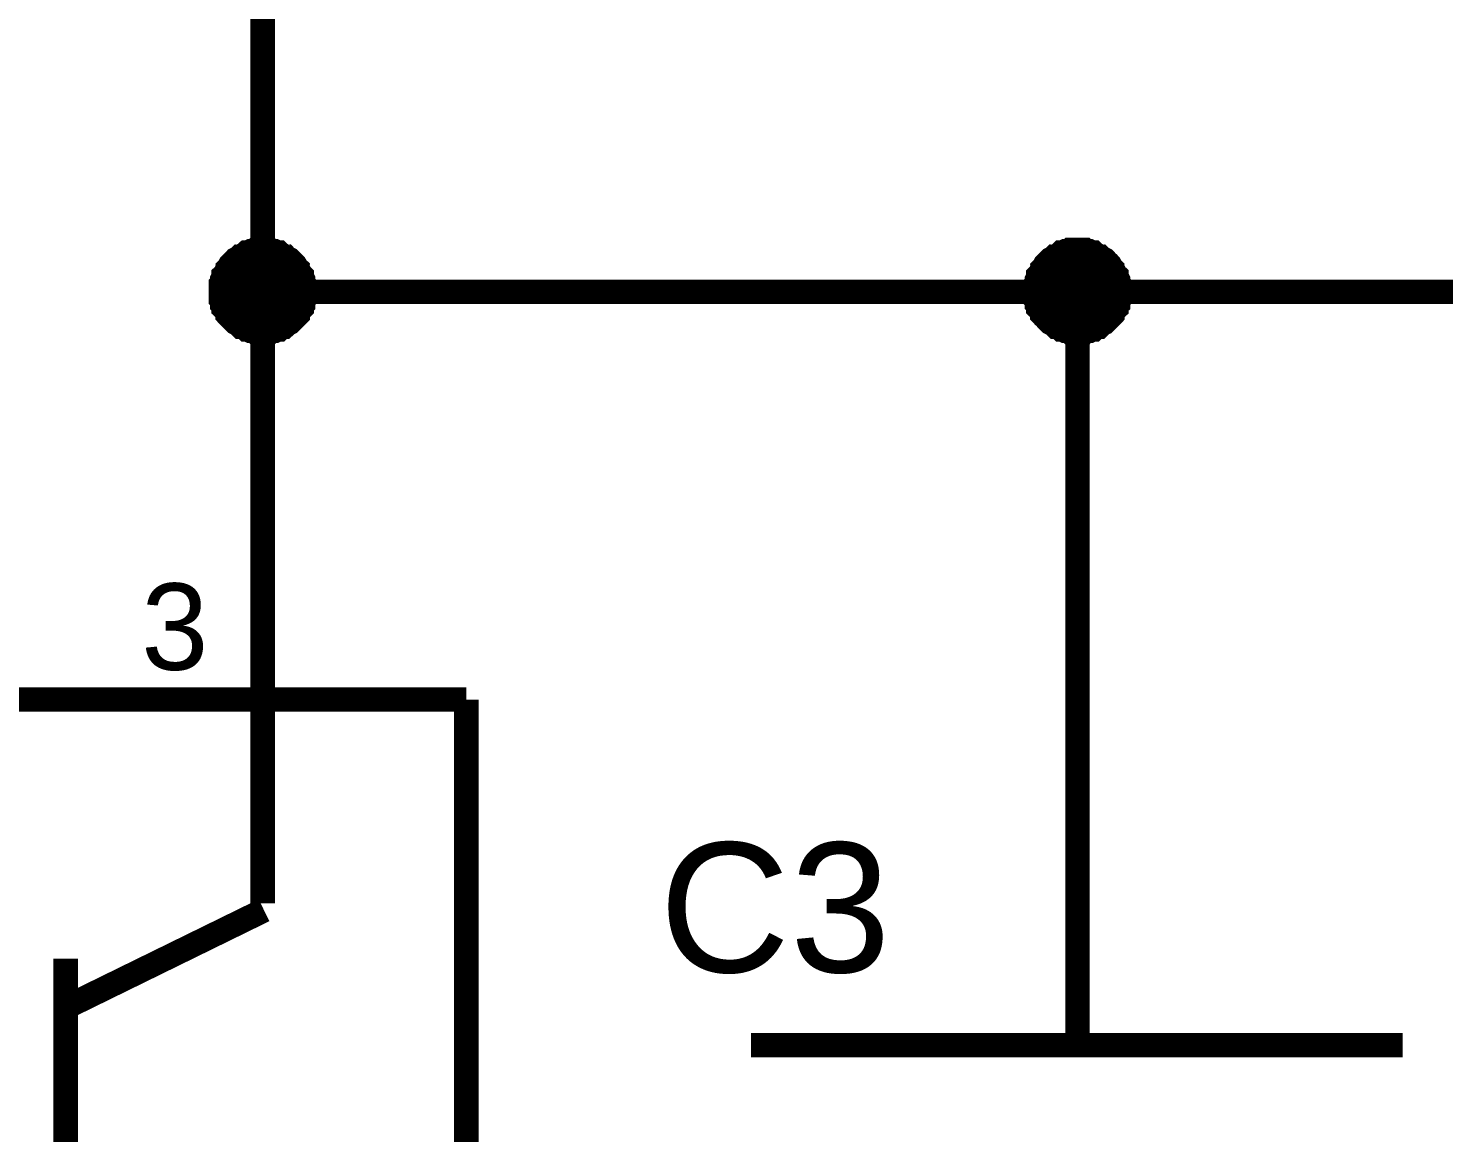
# Model space of a CAD drawing. Header units: millimetres. Extents: x -2024 to 917, y -725 to 13.
# Drawn here: x 496.69 to 514.06, y -591.61 to -578.07 of the extents above; entities that cross this region are included whole.
import ezdxf

# ---------------------------------------------------------------- set-up
doc = ezdxf.new("R2010")
doc.units = ezdxf.units.MM
doc.layers.add('Sheet', color=255, linetype='Continuous')
doc.styles.get("Standard").update_dxf_attribs({"font": 'arial.ttf'})

msp = doc.modelspace()

# ---------------------------------------------------------------- linework, layer by layer
at = {"layer": 'Sheet'}
for points, const_width in [([(499.568, -576.297), (499.568, -578.797)], 0.3), ([(499.568, -578.797), (499.568, -581.298), (499.568, -583.798)], 0.3), ([(499.055, -581.298), (499.055, -581.265), (499.055, -581.248), (499.055, -581.215), (499.072, -581.198), (499.072, -581.165), (499.072, -581.149), (499.088, -581.116), (499.088, -581.099), (499.105, -581.083), (499.121, -581.049), (499.138, -581.033), (499.138, -581.016), (499.154, -581), (499.171, -580.967), (499.188, -580.95), (499.204, -580.934), (499.221, -580.917), (499.237, -580.9), (499.27, -580.884), (499.287, -580.867), (499.303, -580.867), (499.32, -580.851), (499.353, -580.834), (499.37, -580.818), (499.386, -580.818), (499.419, -580.801), (499.436, -580.801), (499.469, -580.801), (499.485, -580.784), (499.519, -580.784), (499.535, -580.784), (499.568, -580.784)], 0.3), ([(499.055, -581.298), (499.055, -581.265), (499.055, -581.248), (499.055, -581.215), (499.072, -581.198), (499.072, -581.165), (499.072, -581.149), (499.088, -581.116), (499.088, -581.099), (499.105, -581.083), (499.121, -581.049), (499.138, -581.033), (499.138, -581.016), (499.154, -581), (499.171, -580.967), (499.188, -580.95), (499.204, -580.934), (499.221, -580.917), (499.237, -580.9), (499.27, -580.884), (499.287, -580.867), (499.303, -580.867), (499.32, -580.851), (499.353, -580.834), (499.37, -580.818), (499.386, -580.818), (499.419, -580.801), (499.436, -580.801), (499.469, -580.801), (499.485, -580.784), (499.519, -580.784), (499.535, -580.784), (499.568, -580.784)], 0.3), ([(499.055, -581.298), (499.055, -581.265), (499.055, -581.248), (499.055, -581.215), (499.072, -581.198), (499.072, -581.165), (499.072, -581.149), (499.088, -581.116), (499.088, -581.099), (499.105, -581.083), (499.121, -581.049), (499.138, -581.033), (499.138, -581.016), (499.154, -581), (499.171, -580.967), (499.188, -580.95), (499.204, -580.934), (499.221, -580.917), (499.237, -580.9), (499.27, -580.884), (499.287, -580.867), (499.303, -580.867), (499.32, -580.851), (499.353, -580.834), (499.37, -580.818), (499.386, -580.818), (499.419, -580.801), (499.436, -580.801), (499.469, -580.801), (499.485, -580.784), (499.519, -580.784), (499.535, -580.784), (499.568, -580.784)], 0.3), ([(499.055, -581.298), (499.055, -581.265), (499.055, -581.248), (499.055, -581.215), (499.072, -581.198), (499.072, -581.165), (499.072, -581.149), (499.088, -581.116), (499.088, -581.099), (499.105, -581.083), (499.121, -581.049), (499.138, -581.033), (499.138, -581.016), (499.154, -581), (499.171, -580.967), (499.188, -580.95), (499.204, -580.934), (499.221, -580.917), (499.237, -580.9), (499.27, -580.884), (499.287, -580.867), (499.303, -580.867), (499.32, -580.851), (499.353, -580.834), (499.37, -580.818), (499.386, -580.818), (499.419, -580.801), (499.436, -580.801), (499.469, -580.801), (499.485, -580.784), (499.519, -580.784), (499.535, -580.784), (499.568, -580.784)], 0.3), ([(499.568, -580.784), (499.568, -580.784)], 0.3), ([(499.568, -580.784), (499.601, -580.784), (499.618, -580.784), (499.651, -580.784), (499.668, -580.801), (499.701, -580.801), (499.717, -580.801), (499.75, -580.818), (499.767, -580.818), (499.783, -580.834), (499.816, -580.851), (499.833, -580.867), (499.85, -580.867), (499.866, -580.884), (499.899, -580.9), (499.916, -580.917), (499.932, -580.934), (499.949, -580.95), (499.965, -580.967), (499.982, -581), (499.999, -581.016), (499.999, -581.033), (500.015, -581.049), (500.032, -581.083), (500.048, -581.099), (500.048, -581.116), (500.065, -581.149), (500.065, -581.165), (500.065, -581.198), (500.081, -581.215), (500.081, -581.248), (500.081, -581.265), (500.081, -581.298)], 0.3), ([(499.568, -580.784), (499.568, -580.784)], 0.3), ([(499.568, -580.784), (499.601, -580.784), (499.618, -580.784), (499.651, -580.784), (499.668, -580.801), (499.701, -580.801), (499.717, -580.801), (499.75, -580.818), (499.767, -580.818), (499.783, -580.834), (499.816, -580.851), (499.833, -580.867), (499.85, -580.867), (499.866, -580.884), (499.899, -580.9), (499.916, -580.917), (499.932, -580.934), (499.949, -580.95), (499.965, -580.967), (499.982, -581), (499.999, -581.016), (499.999, -581.033), (500.015, -581.049), (500.032, -581.083), (500.048, -581.099), (500.048, -581.116), (500.065, -581.149), (500.065, -581.165), (500.065, -581.198), (500.081, -581.215), (500.081, -581.248), (500.081, -581.265), (500.081, -581.298)], 0.3), ([(499.568, -580.784), (499.568, -580.784)], 0.3), ([(499.568, -580.784), (499.601, -580.784), (499.618, -580.784), (499.651, -580.784), (499.668, -580.801), (499.701, -580.801), (499.717, -580.801), (499.75, -580.818), (499.767, -580.818), (499.783, -580.834), (499.816, -580.851), (499.833, -580.867), (499.85, -580.867), (499.866, -580.884), (499.899, -580.9), (499.916, -580.917), (499.932, -580.934), (499.949, -580.95), (499.965, -580.967), (499.982, -581), (499.999, -581.016), (499.999, -581.033), (500.015, -581.049), (500.032, -581.083), (500.048, -581.099), (500.048, -581.116), (500.065, -581.149), (500.065, -581.165), (500.065, -581.198), (500.081, -581.215), (500.081, -581.248), (500.081, -581.265), (500.081, -581.298)], 0.3), ([(499.568, -580.784), (499.568, -580.784)], 0.3), ([(499.568, -580.784), (499.601, -580.784), (499.618, -580.784), (499.651, -580.784), (499.668, -580.801), (499.701, -580.801), (499.717, -580.801), (499.75, -580.818), (499.767, -580.818), (499.783, -580.834), (499.816, -580.851), (499.833, -580.867), (499.85, -580.867), (499.866, -580.884), (499.899, -580.9), (499.916, -580.917), (499.932, -580.934), (499.949, -580.95), (499.965, -580.967), (499.982, -581), (499.999, -581.016), (499.999, -581.033), (500.015, -581.049), (500.032, -581.083), (500.048, -581.099), (500.048, -581.116), (500.065, -581.149), (500.065, -581.165), (500.065, -581.198), (500.081, -581.215), (500.081, -581.248), (500.081, -581.265), (500.081, -581.298)], 0.3), ([(509.052, -581.298), (509.052, -581.265), (509.052, -581.248), (509.052, -581.215), (509.069, -581.198), (509.069, -581.165), (509.069, -581.149), (509.085, -581.116), (509.085, -581.099), (509.102, -581.083), (509.118, -581.049), (509.135, -581.033), (509.135, -581.016), (509.151, -581), (509.168, -580.967), (509.184, -580.95), (509.201, -580.934), (509.217, -580.917), (509.234, -580.9), (509.267, -580.884), (509.284, -580.867), (509.3, -580.867), (509.317, -580.851), (509.35, -580.834), (509.366, -580.818), (509.383, -580.818), (509.416, -580.801), (509.433, -580.801), (509.466, -580.801), (509.482, -580.784), (509.515, -580.784), (509.532, -580.784), (509.565, -580.784)], 0.3), ([(509.052, -581.298), (509.052, -581.265), (509.052, -581.248), (509.052, -581.215), (509.069, -581.198), (509.069, -581.165), (509.069, -581.149), (509.085, -581.116), (509.085, -581.099), (509.102, -581.083), (509.118, -581.049), (509.135, -581.033), (509.135, -581.016), (509.151, -581), (509.168, -580.967), (509.184, -580.95), (509.201, -580.934), (509.217, -580.917), (509.234, -580.9), (509.267, -580.884), (509.284, -580.867), (509.3, -580.867), (509.317, -580.851), (509.35, -580.834), (509.366, -580.818), (509.383, -580.818), (509.416, -580.801), (509.433, -580.801), (509.466, -580.801), (509.482, -580.784), (509.515, -580.784), (509.532, -580.784), (509.565, -580.784)], 0.3), ([(509.052, -581.298), (509.052, -581.265), (509.052, -581.248), (509.052, -581.215), (509.069, -581.198), (509.069, -581.165), (509.069, -581.149), (509.085, -581.116), (509.085, -581.099), (509.102, -581.083), (509.118, -581.049), (509.135, -581.033), (509.135, -581.016), (509.151, -581), (509.168, -580.967), (509.184, -580.95), (509.201, -580.934), (509.217, -580.917), (509.234, -580.9), (509.267, -580.884), (509.284, -580.867), (509.3, -580.867), (509.317, -580.851), (509.35, -580.834), (509.366, -580.818), (509.383, -580.818), (509.416, -580.801), (509.433, -580.801), (509.466, -580.801), (509.482, -580.784), (509.515, -580.784), (509.532, -580.784), (509.565, -580.784)], 0.3), ([(509.052, -581.298), (509.052, -581.265), (509.052, -581.248), (509.052, -581.215), (509.069, -581.198), (509.069, -581.165), (509.069, -581.149), (509.085, -581.116), (509.085, -581.099), (509.102, -581.083), (509.118, -581.049), (509.135, -581.033), (509.135, -581.016), (509.151, -581), (509.168, -580.967), (509.184, -580.95), (509.201, -580.934), (509.217, -580.917), (509.234, -580.9), (509.267, -580.884), (509.284, -580.867), (509.3, -580.867), (509.317, -580.851), (509.35, -580.834), (509.366, -580.818), (509.383, -580.818), (509.416, -580.801), (509.433, -580.801), (509.466, -580.801), (509.482, -580.784), (509.515, -580.784), (509.532, -580.784), (509.565, -580.784)], 0.3), ([(509.565, -580.784), (509.565, -580.784)], 0.3), ([(509.565, -580.784), (509.598, -580.784), (509.615, -580.784), (509.648, -580.784), (509.664, -580.801), (509.697, -580.801), (509.714, -580.801), (509.747, -580.818), (509.764, -580.818), (509.78, -580.834), (509.813, -580.851), (509.83, -580.867), (509.846, -580.867), (509.863, -580.884), (509.896, -580.9), (509.913, -580.917), (509.929, -580.934), (509.946, -580.95), (509.962, -580.967), (509.979, -581), (509.995, -581.016), (509.995, -581.033), (510.012, -581.049), (510.028, -581.083), (510.045, -581.099), (510.045, -581.116), (510.062, -581.149), (510.062, -581.165), (510.062, -581.198), (510.078, -581.215), (510.078, -581.248), (510.078, -581.265), (510.078, -581.298)], 0.3), ([(509.565, -580.784), (509.565, -580.784)], 0.3), ([(509.565, -580.784), (509.598, -580.784), (509.615, -580.784), (509.648, -580.784), (509.664, -580.801), (509.697, -580.801), (509.714, -580.801), (509.747, -580.818), (509.764, -580.818), (509.78, -580.834), (509.813, -580.851), (509.83, -580.867), (509.846, -580.867), (509.863, -580.884), (509.896, -580.9), (509.913, -580.917), (509.929, -580.934), (509.946, -580.95), (509.962, -580.967), (509.979, -581), (509.995, -581.016), (509.995, -581.033), (510.012, -581.049), (510.028, -581.083), (510.045, -581.099), (510.045, -581.116), (510.062, -581.149), (510.062, -581.165), (510.062, -581.198), (510.078, -581.215), (510.078, -581.248), (510.078, -581.265), (510.078, -581.298)], 0.3), ([(509.565, -580.784), (509.565, -580.784)], 0.3), ([(509.565, -580.784), (509.598, -580.784), (509.615, -580.784), (509.648, -580.784), (509.664, -580.801), (509.697, -580.801), (509.714, -580.801), (509.747, -580.818), (509.764, -580.818), (509.78, -580.834), (509.813, -580.851), (509.83, -580.867), (509.846, -580.867), (509.863, -580.884), (509.896, -580.9), (509.913, -580.917), (509.929, -580.934), (509.946, -580.95), (509.962, -580.967), (509.979, -581), (509.995, -581.016), (509.995, -581.033), (510.012, -581.049), (510.028, -581.083), (510.045, -581.099), (510.045, -581.116), (510.062, -581.149), (510.062, -581.165), (510.062, -581.198), (510.078, -581.215), (510.078, -581.248), (510.078, -581.265), (510.078, -581.298)], 0.3), ([(509.565, -580.784), (509.565, -580.784)], 0.3), ([(509.565, -580.784), (509.598, -580.784), (509.615, -580.784), (509.648, -580.784), (509.664, -580.801), (509.697, -580.801), (509.714, -580.801), (509.747, -580.818), (509.764, -580.818), (509.78, -580.834), (509.813, -580.851), (509.83, -580.867), (509.846, -580.867), (509.863, -580.884), (509.896, -580.9), (509.913, -580.917), (509.929, -580.934), (509.946, -580.95), (509.962, -580.967), (509.979, -581), (509.995, -581.016), (509.995, -581.033), (510.012, -581.049), (510.028, -581.083), (510.045, -581.099), (510.045, -581.116), (510.062, -581.149), (510.062, -581.165), (510.062, -581.198), (510.078, -581.215), (510.078, -581.248), (510.078, -581.265), (510.078, -581.298)], 0.3), ([(499.055, -581.298), (499.055, -581.265), (499.055, -581.248), (499.055, -581.215), (499.072, -581.198), (499.072, -581.165), (499.072, -581.149), (499.088, -581.116), (499.088, -581.099), (499.105, -581.083), (499.121, -581.049), (499.138, -581.033), (499.138, -581.016), (499.154, -581), (499.171, -580.967), (499.188, -580.95), (499.204, -580.934), (499.221, -580.917), (499.237, -580.9), (499.27, -580.884), (499.287, -580.867), (499.303, -580.867), (499.32, -580.851), (499.353, -580.834), (499.37, -580.818), (499.386, -580.818), (499.419, -580.801), (499.436, -580.801), (499.469, -580.801), (499.485, -580.784), (499.519, -580.784), (499.535, -580.784), (499.568, -580.784)], 0.0991), ([(499.055, -581.298), (499.055, -581.265), (499.055, -581.248), (499.055, -581.215), (499.072, -581.198), (499.072, -581.165), (499.072, -581.149), (499.088, -581.116), (499.088, -581.099), (499.105, -581.083), (499.121, -581.049), (499.138, -581.033), (499.138, -581.016), (499.154, -581), (499.171, -580.967), (499.188, -580.95), (499.204, -580.934), (499.221, -580.917), (499.237, -580.9), (499.27, -580.884), (499.287, -580.867), (499.303, -580.867), (499.32, -580.851), (499.353, -580.834), (499.37, -580.818), (499.386, -580.818), (499.419, -580.801), (499.436, -580.801), (499.469, -580.801), (499.485, -580.784), (499.519, -580.784), (499.535, -580.784), (499.568, -580.784)], 0.0991), ([(499.055, -581.298), (499.055, -581.265), (499.055, -581.248), (499.055, -581.215), (499.072, -581.198), (499.072, -581.165), (499.072, -581.149), (499.088, -581.116), (499.088, -581.099), (499.105, -581.083), (499.121, -581.049), (499.138, -581.033), (499.138, -581.016), (499.154, -581), (499.171, -580.967), (499.188, -580.95), (499.204, -580.934), (499.221, -580.917), (499.237, -580.9), (499.27, -580.884), (499.287, -580.867), (499.303, -580.867), (499.32, -580.851), (499.353, -580.834), (499.37, -580.818), (499.386, -580.818), (499.419, -580.801), (499.436, -580.801), (499.469, -580.801), (499.485, -580.784), (499.519, -580.784), (499.535, -580.784), (499.568, -580.784)], 0.0991), ([(499.055, -581.298), (499.055, -581.265), (499.055, -581.248), (499.055, -581.215), (499.072, -581.198), (499.072, -581.165), (499.072, -581.149), (499.088, -581.116), (499.088, -581.099), (499.105, -581.083), (499.121, -581.049), (499.138, -581.033), (499.138, -581.016), (499.154, -581), (499.171, -580.967), (499.188, -580.95), (499.204, -580.934), (499.221, -580.917), (499.237, -580.9), (499.27, -580.884), (499.287, -580.867), (499.303, -580.867), (499.32, -580.851), (499.353, -580.834), (499.37, -580.818), (499.386, -580.818), (499.419, -580.801), (499.436, -580.801), (499.469, -580.801), (499.485, -580.784), (499.519, -580.784), (499.535, -580.784), (499.568, -580.784)], 0.0991), ([(499.568, -580.784), (499.568, -580.784)], 0.0991), ([(499.568, -580.784), (499.601, -580.784), (499.618, -580.784), (499.651, -580.784), (499.668, -580.801), (499.701, -580.801), (499.717, -580.801), (499.75, -580.818), (499.767, -580.818), (499.783, -580.834), (499.816, -580.851), (499.833, -580.867), (499.85, -580.867), (499.866, -580.884), (499.899, -580.9), (499.916, -580.917), (499.932, -580.934), (499.949, -580.95), (499.965, -580.967), (499.982, -581), (499.999, -581.016), (499.999, -581.033), (500.015, -581.049), (500.032, -581.083), (500.048, -581.099), (500.048, -581.116), (500.065, -581.149), (500.065, -581.165), (500.065, -581.198), (500.081, -581.215), (500.081, -581.248), (500.081, -581.265), (500.081, -581.298)], 0.0991), ([(499.568, -580.784), (499.568, -580.784)], 0.0991), ([(499.568, -580.784), (499.601, -580.784), (499.618, -580.784), (499.651, -580.784), (499.668, -580.801), (499.701, -580.801), (499.717, -580.801), (499.75, -580.818), (499.767, -580.818), (499.783, -580.834), (499.816, -580.851), (499.833, -580.867), (499.85, -580.867), (499.866, -580.884), (499.899, -580.9), (499.916, -580.917), (499.932, -580.934), (499.949, -580.95), (499.965, -580.967), (499.982, -581), (499.999, -581.016), (499.999, -581.033), (500.015, -581.049), (500.032, -581.083), (500.048, -581.099), (500.048, -581.116), (500.065, -581.149), (500.065, -581.165), (500.065, -581.198), (500.081, -581.215), (500.081, -581.248), (500.081, -581.265), (500.081, -581.298)], 0.0991), ([(499.568, -580.784), (499.568, -580.784)], 0.0991), ([(499.568, -580.784), (499.601, -580.784), (499.618, -580.784), (499.651, -580.784), (499.668, -580.801), (499.701, -580.801), (499.717, -580.801), (499.75, -580.818), (499.767, -580.818), (499.783, -580.834), (499.816, -580.851), (499.833, -580.867), (499.85, -580.867), (499.866, -580.884), (499.899, -580.9), (499.916, -580.917), (499.932, -580.934), (499.949, -580.95), (499.965, -580.967), (499.982, -581), (499.999, -581.016), (499.999, -581.033), (500.015, -581.049), (500.032, -581.083), (500.048, -581.099), (500.048, -581.116), (500.065, -581.149), (500.065, -581.165), (500.065, -581.198), (500.081, -581.215), (500.081, -581.248), (500.081, -581.265), (500.081, -581.298)], 0.0991), ([(499.568, -580.784), (499.568, -580.784)], 0.0991), ([(499.568, -580.784), (499.601, -580.784), (499.618, -580.784), (499.651, -580.784), (499.668, -580.801), (499.701, -580.801), (499.717, -580.801), (499.75, -580.818), (499.767, -580.818), (499.783, -580.834), (499.816, -580.851), (499.833, -580.867), (499.85, -580.867), (499.866, -580.884), (499.899, -580.9), (499.916, -580.917), (499.932, -580.934), (499.949, -580.95), (499.965, -580.967), (499.982, -581), (499.999, -581.016), (499.999, -581.033), (500.015, -581.049), (500.032, -581.083), (500.048, -581.099), (500.048, -581.116), (500.065, -581.149), (500.065, -581.165), (500.065, -581.198), (500.081, -581.215), (500.081, -581.248), (500.081, -581.265), (500.081, -581.298)], 0.0991), ([(509.052, -581.298), (509.052, -581.265), (509.052, -581.248), (509.052, -581.215), (509.069, -581.198), (509.069, -581.165), (509.069, -581.149), (509.085, -581.116), (509.085, -581.099), (509.102, -581.083), (509.118, -581.049), (509.135, -581.033), (509.135, -581.016), (509.151, -581), (509.168, -580.967), (509.184, -580.95), (509.201, -580.934), (509.217, -580.917), (509.234, -580.9), (509.267, -580.884), (509.284, -580.867), (509.3, -580.867), (509.317, -580.851), (509.35, -580.834), (509.366, -580.818), (509.383, -580.818), (509.416, -580.801), (509.433, -580.801), (509.466, -580.801), (509.482, -580.784), (509.515, -580.784), (509.532, -580.784), (509.565, -580.784)], 0.0991), ([(509.052, -581.298), (509.052, -581.265), (509.052, -581.248), (509.052, -581.215), (509.069, -581.198), (509.069, -581.165), (509.069, -581.149), (509.085, -581.116), (509.085, -581.099), (509.102, -581.083), (509.118, -581.049), (509.135, -581.033), (509.135, -581.016), (509.151, -581), (509.168, -580.967), (509.184, -580.95), (509.201, -580.934), (509.217, -580.917), (509.234, -580.9), (509.267, -580.884), (509.284, -580.867), (509.3, -580.867), (509.317, -580.851), (509.35, -580.834), (509.366, -580.818), (509.383, -580.818), (509.416, -580.801), (509.433, -580.801), (509.466, -580.801), (509.482, -580.784), (509.515, -580.784), (509.532, -580.784), (509.565, -580.784)], 0.0991), ([(509.052, -581.298), (509.052, -581.265), (509.052, -581.248), (509.052, -581.215), (509.069, -581.198), (509.069, -581.165), (509.069, -581.149), (509.085, -581.116), (509.085, -581.099), (509.102, -581.083), (509.118, -581.049), (509.135, -581.033), (509.135, -581.016), (509.151, -581), (509.168, -580.967), (509.184, -580.95), (509.201, -580.934), (509.217, -580.917), (509.234, -580.9), (509.267, -580.884), (509.284, -580.867), (509.3, -580.867), (509.317, -580.851), (509.35, -580.834), (509.366, -580.818), (509.383, -580.818), (509.416, -580.801), (509.433, -580.801), (509.466, -580.801), (509.482, -580.784), (509.515, -580.784), (509.532, -580.784), (509.565, -580.784)], 0.0991), ([(509.052, -581.298), (509.052, -581.265), (509.052, -581.248), (509.052, -581.215), (509.069, -581.198), (509.069, -581.165), (509.069, -581.149), (509.085, -581.116), (509.085, -581.099), (509.102, -581.083), (509.118, -581.049), (509.135, -581.033), (509.135, -581.016), (509.151, -581), (509.168, -580.967), (509.184, -580.95), (509.201, -580.934), (509.217, -580.917), (509.234, -580.9), (509.267, -580.884), (509.284, -580.867), (509.3, -580.867), (509.317, -580.851), (509.35, -580.834), (509.366, -580.818), (509.383, -580.818), (509.416, -580.801), (509.433, -580.801), (509.466, -580.801), (509.482, -580.784), (509.515, -580.784), (509.532, -580.784), (509.565, -580.784)], 0.0991), ([(509.565, -580.784), (509.565, -580.784)], 0.0991), ([(509.565, -580.784), (509.598, -580.784), (509.615, -580.784), (509.648, -580.784), (509.664, -580.801), (509.697, -580.801), (509.714, -580.801), (509.747, -580.818), (509.764, -580.818), (509.78, -580.834), (509.813, -580.851), (509.83, -580.867), (509.846, -580.867), (509.863, -580.884), (509.896, -580.9), (509.913, -580.917), (509.929, -580.934), (509.946, -580.95), (509.962, -580.967), (509.979, -581), (509.995, -581.016), (509.995, -581.033), (510.012, -581.049), (510.028, -581.083), (510.045, -581.099), (510.045, -581.116), (510.062, -581.149), (510.062, -581.165), (510.062, -581.198), (510.078, -581.215), (510.078, -581.248), (510.078, -581.265), (510.078, -581.298)], 0.0991), ([(509.565, -580.784), (509.565, -580.784)], 0.0991), ([(509.565, -580.784), (509.598, -580.784), (509.615, -580.784), (509.648, -580.784), (509.664, -580.801), (509.697, -580.801), (509.714, -580.801), (509.747, -580.818), (509.764, -580.818), (509.78, -580.834), (509.813, -580.851), (509.83, -580.867), (509.846, -580.867), (509.863, -580.884), (509.896, -580.9), (509.913, -580.917), (509.929, -580.934), (509.946, -580.95), (509.962, -580.967), (509.979, -581), (509.995, -581.016), (509.995, -581.033), (510.012, -581.049), (510.028, -581.083), (510.045, -581.099), (510.045, -581.116), (510.062, -581.149), (510.062, -581.165), (510.062, -581.198), (510.078, -581.215), (510.078, -581.248), (510.078, -581.265), (510.078, -581.298)], 0.0991), ([(509.565, -580.784), (509.565, -580.784)], 0.0991), ([(509.565, -580.784), (509.598, -580.784), (509.615, -580.784), (509.648, -580.784), (509.664, -580.801), (509.697, -580.801), (509.714, -580.801), (509.747, -580.818), (509.764, -580.818), (509.78, -580.834), (509.813, -580.851), (509.83, -580.867), (509.846, -580.867), (509.863, -580.884), (509.896, -580.9), (509.913, -580.917), (509.929, -580.934), (509.946, -580.95), (509.962, -580.967), (509.979, -581), (509.995, -581.016), (509.995, -581.033), (510.012, -581.049), (510.028, -581.083), (510.045, -581.099), (510.045, -581.116), (510.062, -581.149), (510.062, -581.165), (510.062, -581.198), (510.078, -581.215), (510.078, -581.248), (510.078, -581.265), (510.078, -581.298)], 0.0991), ([(509.565, -580.784), (509.565, -580.784)], 0.0991), ([(509.565, -580.784), (509.598, -580.784), (509.615, -580.784), (509.648, -580.784), (509.664, -580.801), (509.697, -580.801), (509.714, -580.801), (509.747, -580.818), (509.764, -580.818), (509.78, -580.834), (509.813, -580.851), (509.83, -580.867), (509.846, -580.867), (509.863, -580.884), (509.896, -580.9), (509.913, -580.917), (509.929, -580.934), (509.946, -580.95), (509.962, -580.967), (509.979, -581), (509.995, -581.016), (509.995, -581.033), (510.012, -581.049), (510.028, -581.083), (510.045, -581.099), (510.045, -581.116), (510.062, -581.149), (510.062, -581.165), (510.062, -581.198), (510.078, -581.215), (510.078, -581.248), (510.078, -581.265), (510.078, -581.298)], 0.0991), ([(499.568, -581.795), (499.535, -581.795), (499.519, -581.795), (499.485, -581.795), (499.469, -581.778), (499.436, -581.778), (499.419, -581.778), (499.386, -581.761), (499.37, -581.761), (499.353, -581.745), (499.32, -581.728), (499.303, -581.728), (499.287, -581.712), (499.27, -581.695), (499.237, -581.679), (499.221, -581.662), (499.204, -581.646), (499.188, -581.629), (499.171, -581.612), (499.154, -581.596), (499.138, -581.579), (499.138, -581.563), (499.121, -581.53), (499.105, -581.513), (499.088, -581.497), (499.088, -581.463), (499.072, -581.447), (499.072, -581.43), (499.072, -581.397), (499.055, -581.381), (499.055, -581.347), (499.055, -581.331), (499.055, -581.298)], 0.3), ([(499.055, -581.298), (499.055, -581.298)], 0.3), ([(499.568, -581.795), (499.535, -581.795), (499.519, -581.795), (499.485, -581.795), (499.469, -581.778), (499.436, -581.778), (499.419, -581.778), (499.386, -581.761), (499.37, -581.761), (499.353, -581.745), (499.32, -581.728), (499.303, -581.728), (499.287, -581.712), (499.27, -581.695), (499.237, -581.679), (499.221, -581.662), (499.204, -581.646), (499.188, -581.629), (499.171, -581.612), (499.154, -581.596), (499.138, -581.579), (499.138, -581.563), (499.121, -581.53), (499.105, -581.513), (499.088, -581.497), (499.088, -581.463), (499.072, -581.447), (499.072, -581.43), (499.072, -581.397), (499.055, -581.381), (499.055, -581.347), (499.055, -581.331), (499.055, -581.298)], 0.3), ([(499.055, -581.298), (499.055, -581.298)], 0.3), ([(499.568, -581.795), (499.535, -581.795), (499.519, -581.795), (499.485, -581.795), (499.469, -581.778), (499.436, -581.778), (499.419, -581.778), (499.386, -581.761), (499.37, -581.761), (499.353, -581.745), (499.32, -581.728), (499.303, -581.728), (499.287, -581.712), (499.27, -581.695), (499.237, -581.679), (499.221, -581.662), (499.204, -581.646), (499.188, -581.629), (499.171, -581.612), (499.154, -581.596), (499.138, -581.579), (499.138, -581.563), (499.121, -581.53), (499.105, -581.513), (499.088, -581.497), (499.088, -581.463), (499.072, -581.447), (499.072, -581.43), (499.072, -581.397), (499.055, -581.381), (499.055, -581.347), (499.055, -581.331), (499.055, -581.298)], 0.3), ([(499.055, -581.298), (499.055, -581.298)], 0.3), ([(499.568, -581.795), (499.535, -581.795), (499.519, -581.795), (499.485, -581.795), (499.469, -581.778), (499.436, -581.778), (499.419, -581.778), (499.386, -581.761), (499.37, -581.761), (499.353, -581.745), (499.32, -581.728), (499.303, -581.728), (499.287, -581.712), (499.27, -581.695), (499.237, -581.679), (499.221, -581.662), (499.204, -581.646), (499.188, -581.629), (499.171, -581.612), (499.154, -581.596), (499.138, -581.579), (499.138, -581.563), (499.121, -581.53), (499.105, -581.513), (499.088, -581.497), (499.088, -581.463), (499.072, -581.447), (499.072, -581.43), (499.072, -581.397), (499.055, -581.381), (499.055, -581.347), (499.055, -581.331), (499.055, -581.298)], 0.3), ([(499.055, -581.298), (499.055, -581.298)], 0.3), ([(500.081, -581.298), (500.081, -581.331), (500.081, -581.347), (500.081, -581.381), (500.065, -581.397), (500.065, -581.43), (500.065, -581.447), (500.048, -581.463), (500.048, -581.497), (500.032, -581.513), (500.015, -581.53), (499.999, -581.563), (499.999, -581.579), (499.982, -581.596), (499.965, -581.612), (499.949, -581.629), (499.932, -581.646), (499.916, -581.662), (499.899, -581.679), (499.866, -581.695), (499.85, -581.712), (499.833, -581.728), (499.816, -581.728), (499.783, -581.745), (499.767, -581.761), (499.75, -581.761), (499.717, -581.778), (499.701, -581.778), (499.668, -581.778), (499.651, -581.795), (499.618, -581.795), (499.601, -581.795), (499.568, -581.795)], 0.3), ([(509.565, -587.54), (509.565, -581.298), (499.568, -581.298)], 0.3), ([(500.081, -581.298), (500.081, -581.331), (500.081, -581.347), (500.081, -581.381), (500.065, -581.397), (500.065, -581.43), (500.065, -581.447), (500.048, -581.463), (500.048, -581.497), (500.032, -581.513), (500.015, -581.53), (499.999, -581.563), (499.999, -581.579), (499.982, -581.596), (499.965, -581.612), (499.949, -581.629), (499.932, -581.646), (499.916, -581.662), (499.899, -581.679), (499.866, -581.695), (499.85, -581.712), (499.833, -581.728), (499.816, -581.728), (499.783, -581.745), (499.767, -581.761), (499.75, -581.761), (499.717, -581.778), (499.701, -581.778), (499.668, -581.778), (499.651, -581.795), (499.618, -581.795), (499.601, -581.795), (499.568, -581.795)], 0.3), ([(500.081, -581.298), (500.081, -581.331), (500.081, -581.347), (500.081, -581.381), (500.065, -581.397), (500.065, -581.43), (500.065, -581.447), (500.048, -581.463), (500.048, -581.497), (500.032, -581.513), (500.015, -581.53), (499.999, -581.563), (499.999, -581.579), (499.982, -581.596), (499.965, -581.612), (499.949, -581.629), (499.932, -581.646), (499.916, -581.662), (499.899, -581.679), (499.866, -581.695), (499.85, -581.712), (499.833, -581.728), (499.816, -581.728), (499.783, -581.745), (499.767, -581.761), (499.75, -581.761), (499.717, -581.778), (499.701, -581.778), (499.668, -581.778), (499.651, -581.795), (499.618, -581.795), (499.601, -581.795), (499.568, -581.795)], 0.3), ([(500.081, -581.298), (500.081, -581.331), (500.081, -581.347), (500.081, -581.381), (500.065, -581.397), (500.065, -581.43), (500.065, -581.447), (500.048, -581.463), (500.048, -581.497), (500.032, -581.513), (500.015, -581.53), (499.999, -581.563), (499.999, -581.579), (499.982, -581.596), (499.965, -581.612), (499.949, -581.629), (499.932, -581.646), (499.916, -581.662), (499.899, -581.679), (499.866, -581.695), (499.85, -581.712), (499.833, -581.728), (499.816, -581.728), (499.783, -581.745), (499.767, -581.761), (499.75, -581.761), (499.717, -581.778), (499.701, -581.778), (499.668, -581.778), (499.651, -581.795), (499.618, -581.795), (499.601, -581.795), (499.568, -581.795)], 0.3), ([(500.081, -581.298), (500.081, -581.298), (500.081, -581.298), (500.081, -581.298), (500.081, -581.298), (500.081, -581.298), (500.081, -581.298), (500.081, -581.298), (500.081, -581.298), (500.081, -581.298), (500.081, -581.298), (500.081, -581.298), (500.081, -581.298), (500.081, -581.298), (500.081, -581.298), (500.081, -581.298), (500.081, -581.298), (500.081, -581.298), (500.081, -581.298), (500.081, -581.298), (500.081, -581.298), (500.081, -581.298), (500.081, -581.298), (500.081, -581.298), (500.081, -581.298), (500.081, -581.298), (500.081, -581.298), (500.081, -581.298), (500.081, -581.298), (500.081, -581.298), (500.081, -581.298), (500.081, -581.298), (500.081, -581.298)], 0.3), ([(500.081, -581.298), (500.081, -581.298)], 0.3), ([(500.081, -581.298), (500.081, -581.298), (500.081, -581.298), (500.081, -581.298), (500.081, -581.298), (500.081, -581.298), (500.081, -581.298), (500.081, -581.298), (500.081, -581.298), (500.081, -581.298), (500.081, -581.298), (500.081, -581.298), (500.081, -581.298), (500.081, -581.298), (500.081, -581.298), (500.081, -581.298), (500.081, -581.298), (500.081, -581.298), (500.081, -581.298), (500.081, -581.298), (500.081, -581.298), (500.081, -581.298), (500.081, -581.298), (500.081, -581.298), (500.081, -581.298), (500.081, -581.298), (500.081, -581.298), (500.081, -581.298), (500.081, -581.298), (500.081, -581.298), (500.081, -581.298), (500.081, -581.298), (500.081, -581.298)], 0.3), ([(500.081, -581.298), (500.081, -581.298)], 0.3), ([(500.081, -581.298), (500.081, -581.298), (500.081, -581.298), (500.081, -581.298), (500.081, -581.298), (500.081, -581.298), (500.081, -581.298), (500.081, -581.298), (500.081, -581.298), (500.081, -581.298), (500.081, -581.298), (500.081, -581.298), (500.081, -581.298), (500.081, -581.298), (500.081, -581.298), (500.081, -581.298), (500.081, -581.298), (500.081, -581.298), (500.081, -581.298), (500.081, -581.298), (500.081, -581.298), (500.081, -581.298), (500.081, -581.298), (500.081, -581.298), (500.081, -581.298), (500.081, -581.298), (500.081, -581.298), (500.081, -581.298), (500.081, -581.298), (500.081, -581.298), (500.081, -581.298), (500.081, -581.298), (500.081, -581.298)], 0.3), ([(500.081, -581.298), (500.081, -581.298)], 0.3), ([(500.081, -581.298), (500.081, -581.298), (500.081, -581.298), (500.081, -581.298), (500.081, -581.298), (500.081, -581.298), (500.081, -581.298), (500.081, -581.298), (500.081, -581.298), (500.081, -581.298), (500.081, -581.298), (500.081, -581.298), (500.081, -581.298), (500.081, -581.298), (500.081, -581.298), (500.081, -581.298), (500.081, -581.298), (500.081, -581.298), (500.081, -581.298), (500.081, -581.298), (500.081, -581.298), (500.081, -581.298), (500.081, -581.298), (500.081, -581.298), (500.081, -581.298), (500.081, -581.298), (500.081, -581.298), (500.081, -581.298), (500.081, -581.298), (500.081, -581.298), (500.081, -581.298), (500.081, -581.298), (500.081, -581.298)], 0.3), ([(500.081, -581.298), (500.081, -581.298)], 0.3), ([(509.565, -581.795), (509.532, -581.795), (509.515, -581.795), (509.482, -581.795), (509.466, -581.778), (509.433, -581.778), (509.416, -581.778), (509.383, -581.761), (509.366, -581.761), (509.35, -581.745), (509.317, -581.728), (509.3, -581.728), (509.284, -581.712), (509.267, -581.695), (509.234, -581.679), (509.217, -581.662), (509.201, -581.646), (509.184, -581.629), (509.168, -581.612), (509.151, -581.596), (509.135, -581.579), (509.135, -581.563), (509.118, -581.53), (509.102, -581.513), (509.085, -581.497), (509.085, -581.463), (509.069, -581.447), (509.069, -581.43), (509.069, -581.397), (509.052, -581.381), (509.052, -581.347), (509.052, -581.331), (509.052, -581.298)], 0.3), ([(509.052, -581.298), (509.052, -581.298)], 0.3), ([(509.565, -581.795), (509.532, -581.795), (509.515, -581.795), (509.482, -581.795), (509.466, -581.778), (509.433, -581.778), (509.416, -581.778), (509.383, -581.761), (509.366, -581.761), (509.35, -581.745), (509.317, -581.728), (509.3, -581.728), (509.284, -581.712), (509.267, -581.695), (509.234, -581.679), (509.217, -581.662), (509.201, -581.646), (509.184, -581.629), (509.168, -581.612), (509.151, -581.596), (509.135, -581.579), (509.135, -581.563), (509.118, -581.53), (509.102, -581.513), (509.085, -581.497), (509.085, -581.463), (509.069, -581.447), (509.069, -581.43), (509.069, -581.397), (509.052, -581.381), (509.052, -581.347), (509.052, -581.331), (509.052, -581.298)], 0.3), ([(509.052, -581.298), (509.052, -581.298)], 0.3), ([(509.565, -581.795), (509.532, -581.795), (509.515, -581.795), (509.482, -581.795), (509.466, -581.778), (509.433, -581.778), (509.416, -581.778), (509.383, -581.761), (509.366, -581.761), (509.35, -581.745), (509.317, -581.728), (509.3, -581.728), (509.284, -581.712), (509.267, -581.695), (509.234, -581.679), (509.217, -581.662), (509.201, -581.646), (509.184, -581.629), (509.168, -581.612), (509.151, -581.596), (509.135, -581.579), (509.135, -581.563), (509.118, -581.53), (509.102, -581.513), (509.085, -581.497), (509.085, -581.463), (509.069, -581.447), (509.069, -581.43), (509.069, -581.397), (509.052, -581.381), (509.052, -581.347), (509.052, -581.331), (509.052, -581.298)], 0.3), ([(509.052, -581.298), (509.052, -581.298)], 0.3), ([(509.565, -581.795), (509.532, -581.795), (509.515, -581.795), (509.482, -581.795), (509.466, -581.778), (509.433, -581.778), (509.416, -581.778), (509.383, -581.761), (509.366, -581.761), (509.35, -581.745), (509.317, -581.728), (509.3, -581.728), (509.284, -581.712), (509.267, -581.695), (509.234, -581.679), (509.217, -581.662), (509.201, -581.646), (509.184, -581.629), (509.168, -581.612), (509.151, -581.596), (509.135, -581.579), (509.135, -581.563), (509.118, -581.53), (509.102, -581.513), (509.085, -581.497), (509.085, -581.463), (509.069, -581.447), (509.069, -581.43), (509.069, -581.397), (509.052, -581.381), (509.052, -581.347), (509.052, -581.331), (509.052, -581.298)], 0.3), ([(509.052, -581.298), (509.052, -581.298)], 0.3), ([(510.078, -581.298), (510.078, -581.331), (510.078, -581.347), (510.078, -581.381), (510.062, -581.397), (510.062, -581.43), (510.062, -581.447), (510.045, -581.463), (510.045, -581.497), (510.028, -581.513), (510.012, -581.53), (509.995, -581.563), (509.995, -581.579), (509.979, -581.596), (509.962, -581.612), (509.946, -581.629), (509.929, -581.646), (509.913, -581.662), (509.896, -581.679), (509.863, -581.695), (509.846, -581.712), (509.83, -581.728), (509.813, -581.728), (509.78, -581.745), (509.764, -581.761), (509.747, -581.761), (509.714, -581.778), (509.697, -581.778), (509.664, -581.778), (509.648, -581.795), (509.615, -581.795), (509.598, -581.795), (509.565, -581.795)], 0.3), ([(509.565, -581.298), (512.064, -581.298)], 0.3), ([(510.078, -581.298), (510.078, -581.331), (510.078, -581.347), (510.078, -581.381), (510.062, -581.397), (510.062, -581.43), (510.062, -581.447), (510.045, -581.463), (510.045, -581.497), (510.028, -581.513), (510.012, -581.53), (509.995, -581.563), (509.995, -581.579), (509.979, -581.596), (509.962, -581.612), (509.946, -581.629), (509.929, -581.646), (509.913, -581.662), (509.896, -581.679), (509.863, -581.695), (509.846, -581.712), (509.83, -581.728), (509.813, -581.728), (509.78, -581.745), (509.764, -581.761), (509.747, -581.761), (509.714, -581.778), (509.697, -581.778), (509.664, -581.778), (509.648, -581.795), (509.615, -581.795), (509.598, -581.795), (509.565, -581.795)], 0.3), ([(510.078, -581.298), (510.078, -581.331), (510.078, -581.347), (510.078, -581.381), (510.062, -581.397), (510.062, -581.43), (510.062, -581.447), (510.045, -581.463), (510.045, -581.497), (510.028, -581.513), (510.012, -581.53), (509.995, -581.563), (509.995, -581.579), (509.979, -581.596), (509.962, -581.612), (509.946, -581.629), (509.929, -581.646), (509.913, -581.662), (509.896, -581.679), (509.863, -581.695), (509.846, -581.712), (509.83, -581.728), (509.813, -581.728), (509.78, -581.745), (509.764, -581.761), (509.747, -581.761), (509.714, -581.778), (509.697, -581.778), (509.664, -581.778), (509.648, -581.795), (509.615, -581.795), (509.598, -581.795), (509.565, -581.795)], 0.3), ([(510.078, -581.298), (510.078, -581.331), (510.078, -581.347), (510.078, -581.381), (510.062, -581.397), (510.062, -581.43), (510.062, -581.447), (510.045, -581.463), (510.045, -581.497), (510.028, -581.513), (510.012, -581.53), (509.995, -581.563), (509.995, -581.579), (509.979, -581.596), (509.962, -581.612), (509.946, -581.629), (509.929, -581.646), (509.913, -581.662), (509.896, -581.679), (509.863, -581.695), (509.846, -581.712), (509.83, -581.728), (509.813, -581.728), (509.78, -581.745), (509.764, -581.761), (509.747, -581.761), (509.714, -581.778), (509.697, -581.778), (509.664, -581.778), (509.648, -581.795), (509.615, -581.795), (509.598, -581.795), (509.565, -581.795)], 0.3), ([(510.078, -581.298), (510.078, -581.298), (510.078, -581.298), (510.078, -581.298), (510.078, -581.298), (510.078, -581.298), (510.078, -581.298), (510.078, -581.298), (510.078, -581.298), (510.078, -581.298), (510.078, -581.298), (510.078, -581.298), (510.078, -581.298), (510.078, -581.298), (510.078, -581.298), (510.078, -581.298), (510.078, -581.298), (510.078, -581.298), (510.078, -581.298), (510.078, -581.298), (510.078, -581.298), (510.078, -581.298), (510.078, -581.298), (510.078, -581.298), (510.078, -581.298), (510.078, -581.298), (510.078, -581.298), (510.078, -581.298), (510.078, -581.298), (510.078, -581.298), (510.078, -581.298), (510.078, -581.298), (510.078, -581.298)], 0.3), ([(510.078, -581.298), (510.078, -581.298)], 0.3), ([(510.078, -581.298), (510.078, -581.298), (510.078, -581.298), (510.078, -581.298), (510.078, -581.298), (510.078, -581.298), (510.078, -581.298), (510.078, -581.298), (510.078, -581.298), (510.078, -581.298), (510.078, -581.298), (510.078, -581.298), (510.078, -581.298), (510.078, -581.298), (510.078, -581.298), (510.078, -581.298), (510.078, -581.298), (510.078, -581.298), (510.078, -581.298), (510.078, -581.298), (510.078, -581.298), (510.078, -581.298), (510.078, -581.298), (510.078, -581.298), (510.078, -581.298), (510.078, -581.298), (510.078, -581.298), (510.078, -581.298), (510.078, -581.298), (510.078, -581.298), (510.078, -581.298), (510.078, -581.298), (510.078, -581.298)], 0.3), ([(510.078, -581.298), (510.078, -581.298)], 0.3), ([(510.078, -581.298), (510.078, -581.298), (510.078, -581.298), (510.078, -581.298), (510.078, -581.298), (510.078, -581.298), (510.078, -581.298), (510.078, -581.298), (510.078, -581.298), (510.078, -581.298), (510.078, -581.298), (510.078, -581.298), (510.078, -581.298), (510.078, -581.298), (510.078, -581.298), (510.078, -581.298), (510.078, -581.298), (510.078, -581.298), (510.078, -581.298), (510.078, -581.298), (510.078, -581.298), (510.078, -581.298), (510.078, -581.298), (510.078, -581.298), (510.078, -581.298), (510.078, -581.298), (510.078, -581.298), (510.078, -581.298), (510.078, -581.298), (510.078, -581.298), (510.078, -581.298), (510.078, -581.298), (510.078, -581.298)], 0.3), ([(510.078, -581.298), (510.078, -581.298)], 0.3), ([(510.078, -581.298), (510.078, -581.298), (510.078, -581.298), (510.078, -581.298), (510.078, -581.298), (510.078, -581.298), (510.078, -581.298), (510.078, -581.298), (510.078, -581.298), (510.078, -581.298), (510.078, -581.298), (510.078, -581.298), (510.078, -581.298), (510.078, -581.298), (510.078, -581.298), (510.078, -581.298), (510.078, -581.298), (510.078, -581.298), (510.078, -581.298), (510.078, -581.298), (510.078, -581.298), (510.078, -581.298), (510.078, -581.298), (510.078, -581.298), (510.078, -581.298), (510.078, -581.298), (510.078, -581.298), (510.078, -581.298), (510.078, -581.298), (510.078, -581.298), (510.078, -581.298), (510.078, -581.298), (510.078, -581.298)], 0.3), ([(510.078, -581.298), (510.078, -581.298)], 0.3), ([(514.563, -581.298), (512.064, -581.298)], 0.3), ([(499.568, -581.795), (499.535, -581.795), (499.519, -581.795), (499.485, -581.795), (499.469, -581.778), (499.436, -581.778), (499.419, -581.778), (499.386, -581.761), (499.37, -581.761), (499.353, -581.745), (499.32, -581.728), (499.303, -581.728), (499.287, -581.712), (499.27, -581.695), (499.237, -581.679), (499.221, -581.662), (499.204, -581.646), (499.188, -581.629), (499.171, -581.612), (499.154, -581.596), (499.138, -581.579), (499.138, -581.563), (499.121, -581.53), (499.105, -581.513), (499.088, -581.497), (499.088, -581.463), (499.072, -581.447), (499.072, -581.43), (499.072, -581.397), (499.055, -581.381), (499.055, -581.347), (499.055, -581.331), (499.055, -581.298)], 0.0991), ([(499.055, -581.298), (499.055, -581.298)], 0.0991), ([(499.568, -581.795), (499.535, -581.795), (499.519, -581.795), (499.485, -581.795), (499.469, -581.778), (499.436, -581.778), (499.419, -581.778), (499.386, -581.761), (499.37, -581.761), (499.353, -581.745), (499.32, -581.728), (499.303, -581.728), (499.287, -581.712), (499.27, -581.695), (499.237, -581.679), (499.221, -581.662), (499.204, -581.646), (499.188, -581.629), (499.171, -581.612), (499.154, -581.596), (499.138, -581.579), (499.138, -581.563), (499.121, -581.53), (499.105, -581.513), (499.088, -581.497), (499.088, -581.463), (499.072, -581.447), (499.072, -581.43), (499.072, -581.397), (499.055, -581.381), (499.055, -581.347), (499.055, -581.331), (499.055, -581.298)], 0.0991), ([(499.055, -581.298), (499.055, -581.298)], 0.0991), ([(499.568, -581.795), (499.535, -581.795), (499.519, -581.795), (499.485, -581.795), (499.469, -581.778), (499.436, -581.778), (499.419, -581.778), (499.386, -581.761), (499.37, -581.761), (499.353, -581.745), (499.32, -581.728), (499.303, -581.728), (499.287, -581.712), (499.27, -581.695), (499.237, -581.679), (499.221, -581.662), (499.204, -581.646), (499.188, -581.629), (499.171, -581.612), (499.154, -581.596), (499.138, -581.579), (499.138, -581.563), (499.121, -581.53), (499.105, -581.513), (499.088, -581.497), (499.088, -581.463), (499.072, -581.447), (499.072, -581.43), (499.072, -581.397), (499.055, -581.381), (499.055, -581.347), (499.055, -581.331), (499.055, -581.298)], 0.0991), ([(499.055, -581.298), (499.055, -581.298)], 0.0991), ([(499.568, -581.795), (499.535, -581.795), (499.519, -581.795), (499.485, -581.795), (499.469, -581.778), (499.436, -581.778), (499.419, -581.778), (499.386, -581.761), (499.37, -581.761), (499.353, -581.745), (499.32, -581.728), (499.303, -581.728), (499.287, -581.712), (499.27, -581.695), (499.237, -581.679), (499.221, -581.662), (499.204, -581.646), (499.188, -581.629), (499.171, -581.612), (499.154, -581.596), (499.138, -581.579), (499.138, -581.563), (499.121, -581.53), (499.105, -581.513), (499.088, -581.497), (499.088, -581.463), (499.072, -581.447), (499.072, -581.43), (499.072, -581.397), (499.055, -581.381), (499.055, -581.347), (499.055, -581.331), (499.055, -581.298)], 0.0991), ([(499.055, -581.298), (499.055, -581.298)], 0.0991), ([(500.081, -581.298), (500.081, -581.331), (500.081, -581.347), (500.081, -581.381), (500.065, -581.397), (500.065, -581.43), (500.065, -581.447), (500.048, -581.463), (500.048, -581.497), (500.032, -581.513), (500.015, -581.53), (499.999, -581.563), (499.999, -581.579), (499.982, -581.596), (499.965, -581.612), (499.949, -581.629), (499.932, -581.646), (499.916, -581.662), (499.899, -581.679), (499.866, -581.695), (499.85, -581.712), (499.833, -581.728), (499.816, -581.728), (499.783, -581.745), (499.767, -581.761), (499.75, -581.761), (499.717, -581.778), (499.701, -581.778), (499.668, -581.778), (499.651, -581.795), (499.618, -581.795), (499.601, -581.795), (499.568, -581.795)], 0.0991), ([(500.081, -581.298), (500.081, -581.331), (500.081, -581.347), (500.081, -581.381), (500.065, -581.397), (500.065, -581.43), (500.065, -581.447), (500.048, -581.463), (500.048, -581.497), (500.032, -581.513), (500.015, -581.53), (499.999, -581.563), (499.999, -581.579), (499.982, -581.596), (499.965, -581.612), (499.949, -581.629), (499.932, -581.646), (499.916, -581.662), (499.899, -581.679), (499.866, -581.695), (499.85, -581.712), (499.833, -581.728), (499.816, -581.728), (499.783, -581.745), (499.767, -581.761), (499.75, -581.761), (499.717, -581.778), (499.701, -581.778), (499.668, -581.778), (499.651, -581.795), (499.618, -581.795), (499.601, -581.795), (499.568, -581.795)], 0.0991), ([(500.081, -581.298), (500.081, -581.331), (500.081, -581.347), (500.081, -581.381), (500.065, -581.397), (500.065, -581.43), (500.065, -581.447), (500.048, -581.463), (500.048, -581.497), (500.032, -581.513), (500.015, -581.53), (499.999, -581.563), (499.999, -581.579), (499.982, -581.596), (499.965, -581.612), (499.949, -581.629), (499.932, -581.646), (499.916, -581.662), (499.899, -581.679), (499.866, -581.695), (499.85, -581.712), (499.833, -581.728), (499.816, -581.728), (499.783, -581.745), (499.767, -581.761), (499.75, -581.761), (499.717, -581.778), (499.701, -581.778), (499.668, -581.778), (499.651, -581.795), (499.618, -581.795), (499.601, -581.795), (499.568, -581.795)], 0.0991), ([(500.081, -581.298), (500.081, -581.331), (500.081, -581.347), (500.081, -581.381), (500.065, -581.397), (500.065, -581.43), (500.065, -581.447), (500.048, -581.463), (500.048, -581.497), (500.032, -581.513), (500.015, -581.53), (499.999, -581.563), (499.999, -581.579), (499.982, -581.596), (499.965, -581.612), (499.949, -581.629), (499.932, -581.646), (499.916, -581.662), (499.899, -581.679), (499.866, -581.695), (499.85, -581.712), (499.833, -581.728), (499.816, -581.728), (499.783, -581.745), (499.767, -581.761), (499.75, -581.761), (499.717, -581.778), (499.701, -581.778), (499.668, -581.778), (499.651, -581.795), (499.618, -581.795), (499.601, -581.795), (499.568, -581.795)], 0.0991), ([(500.081, -581.298), (500.081, -581.298), (500.081, -581.298), (500.081, -581.298), (500.081, -581.298), (500.081, -581.298), (500.081, -581.298), (500.081, -581.298), (500.081, -581.298), (500.081, -581.298), (500.081, -581.298), (500.081, -581.298), (500.081, -581.298), (500.081, -581.298), (500.081, -581.298), (500.081, -581.298), (500.081, -581.298), (500.081, -581.298), (500.081, -581.298), (500.081, -581.298), (500.081, -581.298), (500.081, -581.298), (500.081, -581.298), (500.081, -581.298), (500.081, -581.298), (500.081, -581.298), (500.081, -581.298), (500.081, -581.298), (500.081, -581.298), (500.081, -581.298), (500.081, -581.298), (500.081, -581.298), (500.081, -581.298)], 0.0991), ([(500.081, -581.298), (500.081, -581.298)], 0.0991), ([(500.081, -581.298), (500.081, -581.298), (500.081, -581.298), (500.081, -581.298), (500.081, -581.298), (500.081, -581.298), (500.081, -581.298), (500.081, -581.298), (500.081, -581.298), (500.081, -581.298), (500.081, -581.298), (500.081, -581.298), (500.081, -581.298), (500.081, -581.298), (500.081, -581.298), (500.081, -581.298), (500.081, -581.298), (500.081, -581.298), (500.081, -581.298), (500.081, -581.298), (500.081, -581.298), (500.081, -581.298), (500.081, -581.298), (500.081, -581.298), (500.081, -581.298), (500.081, -581.298), (500.081, -581.298), (500.081, -581.298), (500.081, -581.298), (500.081, -581.298), (500.081, -581.298), (500.081, -581.298), (500.081, -581.298)], 0.0991), ([(500.081, -581.298), (500.081, -581.298)], 0.0991), ([(500.081, -581.298), (500.081, -581.298), (500.081, -581.298), (500.081, -581.298), (500.081, -581.298), (500.081, -581.298), (500.081, -581.298), (500.081, -581.298), (500.081, -581.298), (500.081, -581.298), (500.081, -581.298), (500.081, -581.298), (500.081, -581.298), (500.081, -581.298), (500.081, -581.298), (500.081, -581.298), (500.081, -581.298), (500.081, -581.298), (500.081, -581.298), (500.081, -581.298), (500.081, -581.298), (500.081, -581.298), (500.081, -581.298), (500.081, -581.298), (500.081, -581.298), (500.081, -581.298), (500.081, -581.298), (500.081, -581.298), (500.081, -581.298), (500.081, -581.298), (500.081, -581.298), (500.081, -581.298), (500.081, -581.298)], 0.0991), ([(500.081, -581.298), (500.081, -581.298)], 0.0991), ([(500.081, -581.298), (500.081, -581.298), (500.081, -581.298), (500.081, -581.298), (500.081, -581.298), (500.081, -581.298), (500.081, -581.298), (500.081, -581.298), (500.081, -581.298), (500.081, -581.298), (500.081, -581.298), (500.081, -581.298), (500.081, -581.298), (500.081, -581.298), (500.081, -581.298), (500.081, -581.298), (500.081, -581.298), (500.081, -581.298), (500.081, -581.298), (500.081, -581.298), (500.081, -581.298), (500.081, -581.298), (500.081, -581.298), (500.081, -581.298), (500.081, -581.298), (500.081, -581.298), (500.081, -581.298), (500.081, -581.298), (500.081, -581.298), (500.081, -581.298), (500.081, -581.298), (500.081, -581.298), (500.081, -581.298)], 0.0991), ([(500.081, -581.298), (500.081, -581.298)], 0.0991), ([(509.565, -581.795), (509.532, -581.795), (509.515, -581.795), (509.482, -581.795), (509.466, -581.778), (509.433, -581.778), (509.416, -581.778), (509.383, -581.761), (509.366, -581.761), (509.35, -581.745), (509.317, -581.728), (509.3, -581.728), (509.284, -581.712), (509.267, -581.695), (509.234, -581.679), (509.217, -581.662), (509.201, -581.646), (509.184, -581.629), (509.168, -581.612), (509.151, -581.596), (509.135, -581.579), (509.135, -581.563), (509.118, -581.53), (509.102, -581.513), (509.085, -581.497), (509.085, -581.463), (509.069, -581.447), (509.069, -581.43), (509.069, -581.397), (509.052, -581.381), (509.052, -581.347), (509.052, -581.331), (509.052, -581.298)], 0.0991), ([(509.052, -581.298), (509.052, -581.298)], 0.0991), ([(509.565, -581.795), (509.532, -581.795), (509.515, -581.795), (509.482, -581.795), (509.466, -581.778), (509.433, -581.778), (509.416, -581.778), (509.383, -581.761), (509.366, -581.761), (509.35, -581.745), (509.317, -581.728), (509.3, -581.728), (509.284, -581.712), (509.267, -581.695), (509.234, -581.679), (509.217, -581.662), (509.201, -581.646), (509.184, -581.629), (509.168, -581.612), (509.151, -581.596), (509.135, -581.579), (509.135, -581.563), (509.118, -581.53), (509.102, -581.513), (509.085, -581.497), (509.085, -581.463), (509.069, -581.447), (509.069, -581.43), (509.069, -581.397), (509.052, -581.381), (509.052, -581.347), (509.052, -581.331), (509.052, -581.298)], 0.0991), ([(509.052, -581.298), (509.052, -581.298)], 0.0991), ([(509.565, -581.795), (509.532, -581.795), (509.515, -581.795), (509.482, -581.795), (509.466, -581.778), (509.433, -581.778), (509.416, -581.778), (509.383, -581.761), (509.366, -581.761), (509.35, -581.745), (509.317, -581.728), (509.3, -581.728), (509.284, -581.712), (509.267, -581.695), (509.234, -581.679), (509.217, -581.662), (509.201, -581.646), (509.184, -581.629), (509.168, -581.612), (509.151, -581.596), (509.135, -581.579), (509.135, -581.563), (509.118, -581.53), (509.102, -581.513), (509.085, -581.497), (509.085, -581.463), (509.069, -581.447), (509.069, -581.43), (509.069, -581.397), (509.052, -581.381), (509.052, -581.347), (509.052, -581.331), (509.052, -581.298)], 0.0991), ([(509.052, -581.298), (509.052, -581.298)], 0.0991), ([(509.565, -581.795), (509.532, -581.795), (509.515, -581.795), (509.482, -581.795), (509.466, -581.778), (509.433, -581.778), (509.416, -581.778), (509.383, -581.761), (509.366, -581.761), (509.35, -581.745), (509.317, -581.728), (509.3, -581.728), (509.284, -581.712), (509.267, -581.695), (509.234, -581.679), (509.217, -581.662), (509.201, -581.646), (509.184, -581.629), (509.168, -581.612), (509.151, -581.596), (509.135, -581.579), (509.135, -581.563), (509.118, -581.53), (509.102, -581.513), (509.085, -581.497), (509.085, -581.463), (509.069, -581.447), (509.069, -581.43), (509.069, -581.397), (509.052, -581.381), (509.052, -581.347), (509.052, -581.331), (509.052, -581.298)], 0.0991), ([(509.052, -581.298), (509.052, -581.298)], 0.0991), ([(510.078, -581.298), (510.078, -581.331), (510.078, -581.347), (510.078, -581.381), (510.062, -581.397), (510.062, -581.43), (510.062, -581.447), (510.045, -581.463), (510.045, -581.497), (510.028, -581.513), (510.012, -581.53), (509.995, -581.563), (509.995, -581.579), (509.979, -581.596), (509.962, -581.612), (509.946, -581.629), (509.929, -581.646), (509.913, -581.662), (509.896, -581.679), (509.863, -581.695), (509.846, -581.712), (509.83, -581.728), (509.813, -581.728), (509.78, -581.745), (509.764, -581.761), (509.747, -581.761), (509.714, -581.778), (509.697, -581.778), (509.664, -581.778), (509.648, -581.795), (509.615, -581.795), (509.598, -581.795), (509.565, -581.795)], 0.0991), ([(510.078, -581.298), (510.078, -581.331), (510.078, -581.347), (510.078, -581.381), (510.062, -581.397), (510.062, -581.43), (510.062, -581.447), (510.045, -581.463), (510.045, -581.497), (510.028, -581.513), (510.012, -581.53), (509.995, -581.563), (509.995, -581.579), (509.979, -581.596), (509.962, -581.612), (509.946, -581.629), (509.929, -581.646), (509.913, -581.662), (509.896, -581.679), (509.863, -581.695), (509.846, -581.712), (509.83, -581.728), (509.813, -581.728), (509.78, -581.745), (509.764, -581.761), (509.747, -581.761), (509.714, -581.778), (509.697, -581.778), (509.664, -581.778), (509.648, -581.795), (509.615, -581.795), (509.598, -581.795), (509.565, -581.795)], 0.0991), ([(510.078, -581.298), (510.078, -581.331), (510.078, -581.347), (510.078, -581.381), (510.062, -581.397), (510.062, -581.43), (510.062, -581.447), (510.045, -581.463), (510.045, -581.497), (510.028, -581.513), (510.012, -581.53), (509.995, -581.563), (509.995, -581.579), (509.979, -581.596), (509.962, -581.612), (509.946, -581.629), (509.929, -581.646), (509.913, -581.662), (509.896, -581.679), (509.863, -581.695), (509.846, -581.712), (509.83, -581.728), (509.813, -581.728), (509.78, -581.745), (509.764, -581.761), (509.747, -581.761), (509.714, -581.778), (509.697, -581.778), (509.664, -581.778), (509.648, -581.795), (509.615, -581.795), (509.598, -581.795), (509.565, -581.795)], 0.0991), ([(510.078, -581.298), (510.078, -581.331), (510.078, -581.347), (510.078, -581.381), (510.062, -581.397), (510.062, -581.43), (510.062, -581.447), (510.045, -581.463), (510.045, -581.497), (510.028, -581.513), (510.012, -581.53), (509.995, -581.563), (509.995, -581.579), (509.979, -581.596), (509.962, -581.612), (509.946, -581.629), (509.929, -581.646), (509.913, -581.662), (509.896, -581.679), (509.863, -581.695), (509.846, -581.712), (509.83, -581.728), (509.813, -581.728), (509.78, -581.745), (509.764, -581.761), (509.747, -581.761), (509.714, -581.778), (509.697, -581.778), (509.664, -581.778), (509.648, -581.795), (509.615, -581.795), (509.598, -581.795), (509.565, -581.795)], 0.0991), ([(510.078, -581.298), (510.078, -581.298), (510.078, -581.298), (510.078, -581.298), (510.078, -581.298), (510.078, -581.298), (510.078, -581.298), (510.078, -581.298), (510.078, -581.298), (510.078, -581.298), (510.078, -581.298), (510.078, -581.298), (510.078, -581.298), (510.078, -581.298), (510.078, -581.298), (510.078, -581.298), (510.078, -581.298), (510.078, -581.298), (510.078, -581.298), (510.078, -581.298), (510.078, -581.298), (510.078, -581.298), (510.078, -581.298), (510.078, -581.298), (510.078, -581.298), (510.078, -581.298), (510.078, -581.298), (510.078, -581.298), (510.078, -581.298), (510.078, -581.298), (510.078, -581.298), (510.078, -581.298), (510.078, -581.298)], 0.0991), ([(510.078, -581.298), (510.078, -581.298)], 0.0991), ([(510.078, -581.298), (510.078, -581.298), (510.078, -581.298), (510.078, -581.298), (510.078, -581.298), (510.078, -581.298), (510.078, -581.298), (510.078, -581.298), (510.078, -581.298), (510.078, -581.298), (510.078, -581.298), (510.078, -581.298), (510.078, -581.298), (510.078, -581.298), (510.078, -581.298), (510.078, -581.298), (510.078, -581.298), (510.078, -581.298), (510.078, -581.298), (510.078, -581.298), (510.078, -581.298), (510.078, -581.298), (510.078, -581.298), (510.078, -581.298), (510.078, -581.298), (510.078, -581.298), (510.078, -581.298), (510.078, -581.298), (510.078, -581.298), (510.078, -581.298), (510.078, -581.298), (510.078, -581.298), (510.078, -581.298)], 0.0991), ([(510.078, -581.298), (510.078, -581.298)], 0.0991), ([(510.078, -581.298), (510.078, -581.298), (510.078, -581.298), (510.078, -581.298), (510.078, -581.298), (510.078, -581.298), (510.078, -581.298), (510.078, -581.298), (510.078, -581.298), (510.078, -581.298), (510.078, -581.298), (510.078, -581.298), (510.078, -581.298), (510.078, -581.298), (510.078, -581.298), (510.078, -581.298), (510.078, -581.298), (510.078, -581.298), (510.078, -581.298), (510.078, -581.298), (510.078, -581.298), (510.078, -581.298), (510.078, -581.298), (510.078, -581.298), (510.078, -581.298), (510.078, -581.298), (510.078, -581.298), (510.078, -581.298), (510.078, -581.298), (510.078, -581.298), (510.078, -581.298), (510.078, -581.298), (510.078, -581.298)], 0.0991), ([(510.078, -581.298), (510.078, -581.298)], 0.0991), ([(510.078, -581.298), (510.078, -581.298), (510.078, -581.298), (510.078, -581.298), (510.078, -581.298), (510.078, -581.298), (510.078, -581.298), (510.078, -581.298), (510.078, -581.298), (510.078, -581.298), (510.078, -581.298), (510.078, -581.298), (510.078, -581.298), (510.078, -581.298), (510.078, -581.298), (510.078, -581.298), (510.078, -581.298), (510.078, -581.298), (510.078, -581.298), (510.078, -581.298), (510.078, -581.298), (510.078, -581.298), (510.078, -581.298), (510.078, -581.298), (510.078, -581.298), (510.078, -581.298), (510.078, -581.298), (510.078, -581.298), (510.078, -581.298), (510.078, -581.298), (510.078, -581.298), (510.078, -581.298), (510.078, -581.298)], 0.0991), ([(510.078, -581.298), (510.078, -581.298)], 0.0991), ([(499.568, -588.799), (499.568, -583.798)], 0.3), ([(483.332, -586.299), (502.067, -586.299)], 0.3), ([(502.067, -586.299), (502.067, -596.3)], 0.3), ([(509.565, -590.538), (509.565, -587.54)], 0.3), ([(499.585, -588.882), (497.152, -590.074)], 0.3), ([(497.152, -589.478), (497.152, -593.22)], 0.3), ([(505.56, -590.538), (513.554, -590.538)], 0.3)]:
    msp.add_lwpolyline(points, dxfattribs=dict(at, const_width=const_width))
at = {"layer": 'Sheet', "const_width": 0.508}
for points in [[(499.332, -581.286, 1), (499.84, -581.286, 1)], [(509.332, -581.286, 1), (509.84, -581.286, 1)]]:
    msp.add_lwpolyline(points, format="xyb", close=True, dxfattribs=at)

# ---------------------------------------------------------------- texts
at = {"layer": 'Sheet'}
for s, height, p in [('3', 1.06, (498.079, -585.934)), ('C3', 1.5897, (504.434, -589.643))]:
    msp.add_text(s, height=height, dxfattribs=at).set_placement(p)

doc.saveas('drawing.dxf')
